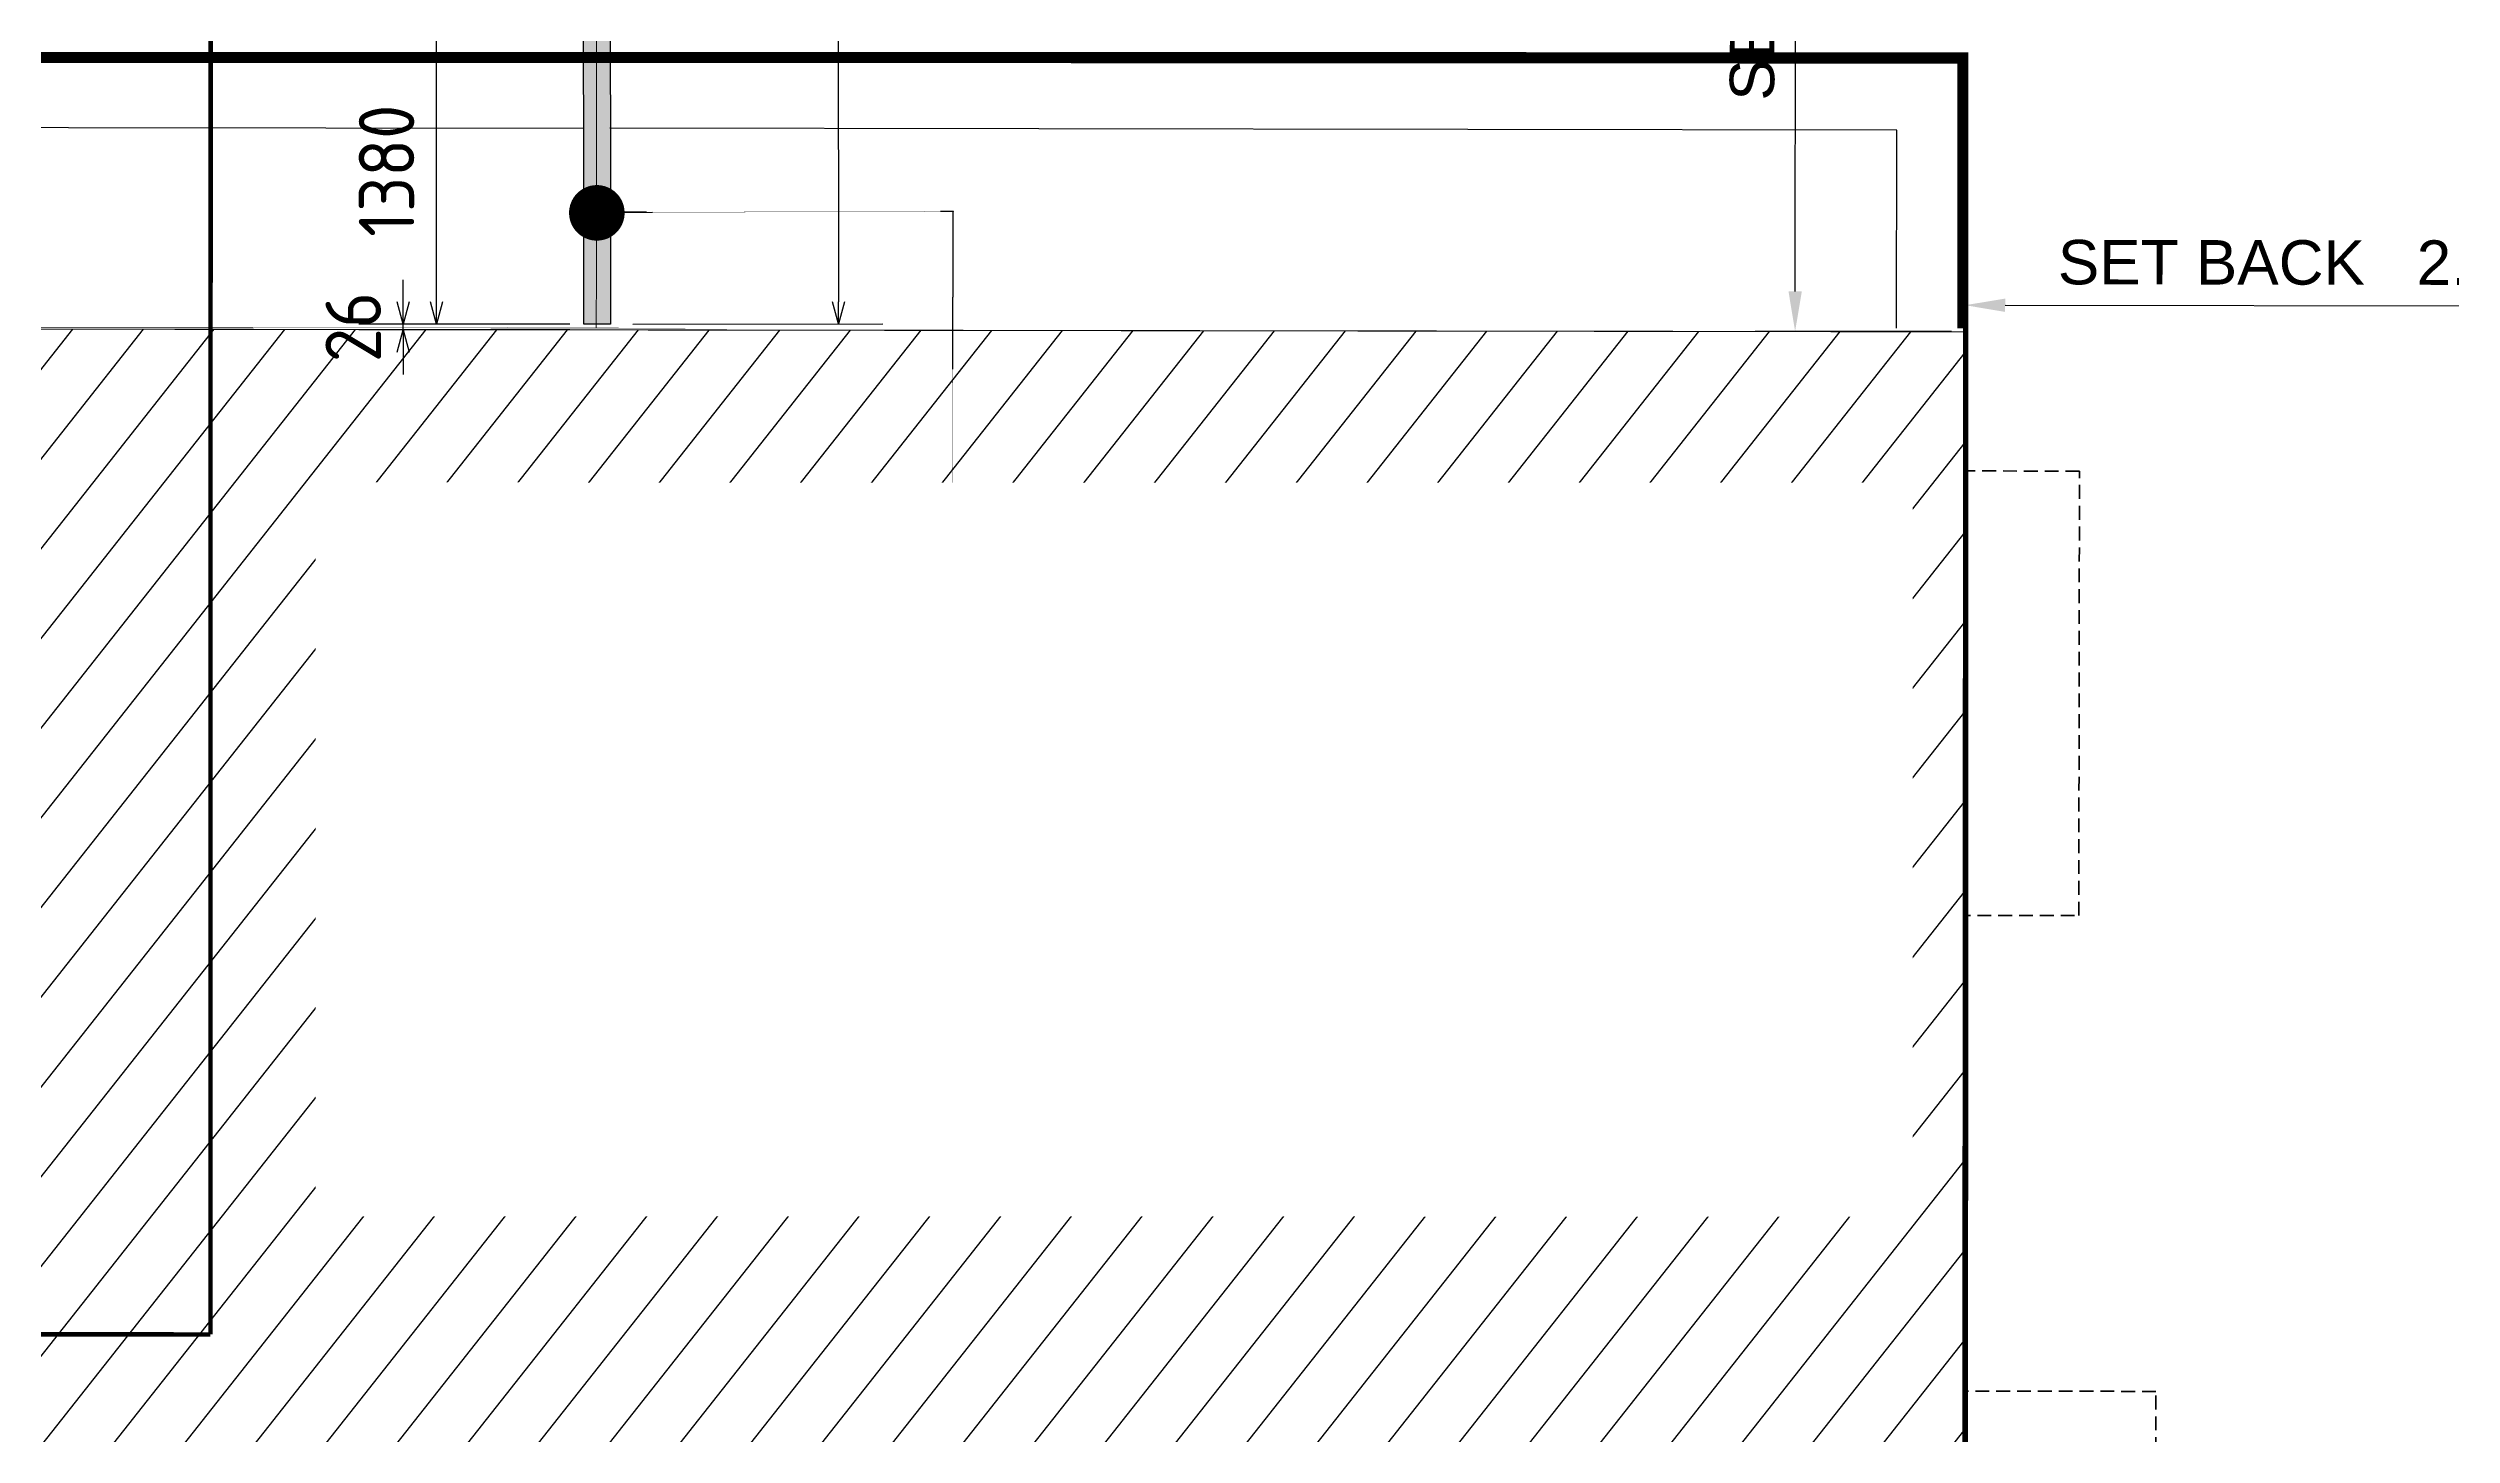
# Model space of a CAD drawing. Header units: centimetres. Extents: x -6122352 to 4157695, y -1694241 to 1947892.
# Drawn here: x 48139 to 58955, y -183955 to -177715 of the extents above; entities that cross this region are included whole.
import ezdxf
from ezdxf.xclip import XClip

# ---------------------------------------------------------------- set-up
doc = ezdxf.new("R2010")
doc.units = ezdxf.units.CM
doc.header["$MEASUREMENT"] = 0
doc.header["$XCLIPFRAME"] = 2
doc.header["$PDMODE"] = 66
doc.header["$PDSIZE"] = 100
doc.linetypes.add('DASHED2', pattern=[0.375, 0.25, -0.125])
doc.linetypes.add('XR-AR-END-SETTING OUT PLAN$0$23261-XR-AR-SI-GF$0$HIDDEN', pattern=[0.375, 0.25, -0.125])
for name, color, linetype in [('23585-XR-AR-BOUNDARY WALLS AND SETBACKS$0$setback', 7, 'XR-AR-END-SETTING OUT PLAN$0$23261-XR-AR-SI-GF$0$HIDDEN'), ('@MI-REF LAYER', 7, 'Continuous'), ('@MI-TYPE-02', 6, 'Continuous'), ('A-GLASS HATCH', 7, 'Continuous'), ('B_TH', 7, 'Continuous'), ('XR-AR-END-SETTING OUT PLAN$0$23585-XR-AR-END-GROUND FLOOR$0$A-Flor-Strs', 1, 'Continuous')]:
    doc.layers.add(name, color=color, linetype=linetype)
doc.layers.add('23585-XR-AR-DAMAC PLOT LIMITS$0$1-End units', color=7, linetype='Continuous', lineweight=5, true_color=0xf8991e)
for name, color, linetype, lineweight in [('@ Foundations', 4, 'DASHED2', 50), ('A-ANNO-TEXT', 3, 'Continuous', 25), ('XR-AR-END-SETTING OUT PLAN$0$23585-XR-AR-END-GROUND FLOOR$0$A-GLAZ-SILL', 8, 'Continuous', 5), ('XR-AR-END-SETTING OUT PLAN$0$23585-XR-AR-END-GROUND FLOOR$0$A-GLAZ-WNDO', 232, 'Continuous', 9), ('XR-AR-END-SETTING OUT PLAN$0$23585-XR-AR-END-GROUND FLOOR$0$A-WALL', 7, 'Continuous', 30), ('XR-AR-END-SETTING OUT PLAN$0$23585-XR-AR-END-GROUND FLOOR$0$S-COLS', 51, 'Continuous', 40), ('XR-AR-END-SETTING OUT PLAN$0$23585-XR-AR-END-GROUND FLOOR$0$S-COLS-PATT', 8, 'Continuous', 5)]:
    doc.layers.add(name, color=color, linetype=linetype, lineweight=lineweight)
doc.styles.add('Schueco-BEMSTIL', font='isocpeur.ttf', dxfattribs={"width": 0.9})
doc.styles.get("Standard").update_dxf_attribs({"font": 'arial.ttf'})
doc.dimstyles.new('MI- JWC-TXT-2.5 MM', dxfattribs={"dimscale": 1.5, "dimtxt": 2.5, "dimasz": 1, "dimexe": 2, "dimexo": 1, "dimgap": 1, "dimtad": 1, "dimdec": 0, "dimdsep": 46, "dimtxsty": 'Schueco-BEMSTIL', "dimblk": 'OPEN30', "dimcen": 0, "dimdle": 2, "dimclrd": 140, "dimclre": 8, "dimclrt": 40, "dimadec": 0, "dimazin": 2, "dimtfac": 1, "dimtdec": 0, "dimtix": 1, "dimtmove": 2, "dimatfit": 3, "dimldrblk": 'OPEN', "dimfxl": 2, "dimlwd": -1, "dimlwe": -1, "dimarcsym": 0})
doc.dimstyles.get("Standard").update_dxf_attribs({"dimtxt": 5, "dimasz": 0.5, "dimexe": 0.18, "dimexo": 0.0625, "dimgap": 0.09, "dimtad": 0, "dimtih": 1, "dimtoh": 1, "dimdec": 0, "dimzin": 0, "dimdsep": 46, "dimtxsty": 'Standard', "dimcen": 0.09, "dimadec": 0, "dimazin": 0, "dimtfac": 1, "dimtdec": 0, "dimtofl": 0, "dimtmove": 0, "dimatfit": 3, "dimfxl": 1, "dimtolj": 1, "dimtzin": 0, "dimarcsym": 0})

# ---------------------------------------------------------------- blocks, each defined once
blk = doc.blocks.new('23585-XR-AR-BOUNDARY WALLS AND SETBACKS')
at = {"layer": '23585-XR-AR-BOUNDARY WALLS AND SETBACKS$0$setback', "ltscale": 40, "const_width": 0.05}
blk.add_lwpolyline([(496575.529, 2768805.434, 0.020985), (496571.613, 2768800.439, 0.020001), (496568.282, 2768795.388), (496552.807, 2768809.568), (496552.91, 2768809.68), (496556.963, 2768814.104), (496561.118, 2768818.638)], format="xyb", close=True, dxfattribs=at)
blk = doc.blocks.new('A$C9d9485f6')
at = {"layer": 'A-ANNO-TEXT', "rotation": 312.4881850805905}
blk.add_blockref('23585-XR-AR-BOUNDARY WALLS AND SETBACKS', (-2377088.535, -1504219.252), dxfattribs=at)
blk = doc.blocks.new('23585-XR-AR-DAMAC PLOT LIMITS')
at = {"layer": '23585-XR-AR-DAMAC PLOT LIMITS$0$1-End units', "color": 251, "true_color": 0x636466}
for points in [[(496578.628, 2768806.663), (496578.383, 2768806.395, 0.029706), (496572.832, 2768799.564), (496554.752, 2768816.131), (496560.933, 2768822.877)], [(496572.832, 2768799.564, 0.031399), (496567.887, 2768791.681), (496548.569, 2768809.383), (496550.698, 2768811.707), (496554.752, 2768816.131)]]:
    blk.add_lwpolyline(points, format="xyb", close=True, dxfattribs=at)
blk = doc.blocks.new('A$Cf093b529')
at = {"layer": 'A-ANNO-TEXT'}
blk.add_blockref('23585-XR-AR-DAMAC PLOT LIMITS', (-495391.99, -2768603.442), dxfattribs=at)
blk = doc.blocks.new('XR-AR-END-SETTING OUT PLAN$0$23585-XR-AR-END-GROUND FLOOR$0$A$C75a8815d')
at = {"layer": 'XR-AR-END-SETTING OUT PLAN$0$23585-XR-AR-END-GROUND FLOOR$0$S-COLS', "color": 252, "lineweight": 30}
for points in [[(6050, 13228), (6050, 12228), (6250, 12228), (6250, 13228)], [(0, 13140), (0, 12140), (250, 12140), (250, 13140)], [(6050, 10645), (6050, 9445), (6250, 9445), (6250, 10645)]]:
    blk.add_lwpolyline(points, close=True, dxfattribs=at)
blk = doc.blocks.new('XR-AR-END-SETTING OUT PLAN')
at = {"layer": 'XR-AR-END-SETTING OUT PLAN$0$23585-XR-AR-END-GROUND FLOOR$0$A-Flor-Strs', "color": 8}
for points in [[(3000, 19773), (3000, 20973), (9090, 20973)], [(3300, 19773), (3300, 20673), (9090, 20673)]]:
    blk.add_lwpolyline(points, dxfattribs=at)
at = {"layer": 'XR-AR-END-SETTING OUT PLAN$0$23585-XR-AR-END-GROUND FLOOR$0$A-GLAZ-SILL', "color": 252}
blk.add_line((3550, 19523), (8750, 19523), dxfattribs=at)
at = {"layer": 'XR-AR-END-SETTING OUT PLAN$0$23585-XR-AR-END-GROUND FLOOR$0$A-GLAZ-SILL', "color": 8}
blk.add_line((3250, 17540), (3250, 14850), dxfattribs=at)
at = {"layer": 'XR-AR-END-SETTING OUT PLAN$0$23585-XR-AR-END-GROUND FLOOR$0$A-GLAZ-WNDO', "color": 252}
for p, q in [((6150, 19773), (3550, 19773)), ((3550, 19773), (3550, 19523)), ((3600, 19623), (3600, 19773)), ((4840, 19773), (4840, 19623)), ((4890, 19623), (4890, 19773)), ((6150, 19773), (8750, 19773)), ((7410, 19623), (7410, 19773)), ((7460, 19773), (7460, 19623)), ((8700, 19623), (8700, 19773)), ((8750, 19773), (8750, 19523)), ((3550, 19623), (6150, 19623)), ((8750, 19623), (6150, 19623))]:
    blk.add_line(p, q, dxfattribs=at)
at = {"layer": 'XR-AR-END-SETTING OUT PLAN$0$23585-XR-AR-END-GROUND FLOOR$0$A-GLAZ-WNDO', "color": 8}
for p, q in [((3000, 17540), (3000, 14850)), ((3000, 17540), (3250, 17540)), ((3150, 14850), (3150, 17540)), ((3000, 17490), (3150, 17490)), ((3150, 16727), (3000, 16727)), ((3150, 16677), (3000, 16677)), ((3150, 15777), (3000, 15777)), ((3150, 15727), (3000, 15727)), ((3150, 14900), (3000, 14900)), ((3000, 14850), (3250, 14850))]:
    blk.add_line(p, q, dxfattribs=at)
at = {"layer": 'XR-AR-END-SETTING OUT PLAN$0$23585-XR-AR-END-GROUND FLOOR$0$A-GLAZ-WNDO', "color": 252}
for points in [[(4840, 19723), (3600, 19723)], [(7460, 19723), (8700, 19723)]]:
    blk.add_lwpolyline(points, dxfattribs=at)
for points in [[(4780, 19563), (4860, 19563), (4860, 19613), (4780, 19613)], [(6070, 19563), (4860, 19563), (4860, 19613), (6070, 19613)], [(6150, 19563), (6070, 19563), (6070, 19613), (6150, 19613)], [(6150, 19563), (6230, 19563), (6230, 19613), (6150, 19613)], [(6230, 19563), (7440, 19563), (7440, 19613), (6230, 19613)], [(7520, 19563), (7440, 19563), (7440, 19613), (7520, 19613)]]:
    blk.add_lwpolyline(points, close=True, dxfattribs=at)
at = {"layer": 'XR-AR-END-SETTING OUT PLAN$0$23585-XR-AR-END-GROUND FLOOR$0$A-GLAZ-WNDO', "color": 8}
for points in [[(3050, 17490), (3050, 16727)], [(3050, 16677), (3050, 15777)], [(3050, 15727), (3050, 14900)]]:
    blk.add_lwpolyline(points, dxfattribs=at)
at = {"layer": 'XR-AR-END-SETTING OUT PLAN$0$23585-XR-AR-END-GROUND FLOOR$0$A-WALL', "color": 8}
for points in [[(3550, 19773), (3550, 19523), (3250, 19523), (3250, 17540), (3000, 17540), (3000, 19773)], [(9250, 19773), (8750, 19773), (8750, 19523), (9250, 19523)], [(9250, 6650), (9050, 6650), (9050, 8750), (6850, 8750), (6850, 8700), (6750, 8700), (6750, 8750), (6650, 8750), (6650, 8850), (6950, 8850), (6950, 8900), (7050, 8900), (7050, 8850), (9050, 8850), (9050, 10350), (7050, 10350), (7050, 9800), (6950, 9800), (6950, 10550), (7050, 10550), (7050, 10450), (9050, 10450), (9050, 19523), (9250, 19523)], [(3000, 12900), (3250, 12900), (3250, 13750), (3250, 14850), (3000, 14850)]]:
    blk.add_lwpolyline(points, close=True, dxfattribs=at)
at = {"layer": 'XR-AR-END-SETTING OUT PLAN$0$23585-XR-AR-END-GROUND FLOOR$0$S-COLS-PATT', "color": 8}
blk.add_blockref('XR-AR-END-SETTING OUT PLAN$0$23585-XR-AR-END-GROUND FLOOR$0$A$C75a8815d', (3000, 5500), dxfattribs=at)
blk = doc.blocks.new('END UNIT')
at = {"xscale": 0.001, "yscale": 0.001, "zscale": 0.001}
blk.add_blockref('XR-AR-END-SETTING OUT PLAN', (-9.15, 0), dxfattribs=at)
blk = doc.blocks.new('TH')
blk.add_blockref('END UNIT', (499491.235, 2769954.403))
at = {"xscale": -1}
blk.add_blockref('END UNIT', (499491.235, 2769954.403), dxfattribs=at)
blk = doc.blocks.new('23585-XR-AR-MALDIVE-3$0$TH')
at = {"layer": 'B_TH', "xscale": 1.000038466017846, "yscale": 1.000038466017846, "zscale": 1.000038466017846}
blk.add_blockref('TH', (-19.213, -106.549), dxfattribs=at)
at = {"layer": '@ Foundations', "linetype": 'DASHED2', "ltscale": 0.25}
for points in [[(499489.735, 2769968.132), (499492.735, 2769968.132), (499492.735, 2769973.732), (499489.735, 2769973.732)], [(499496.61, 2769971.544), (499497.91, 2769971.544), (499497.91, 2769973.544), (499496.61, 2769973.544)], [(499496.26, 2769966.604), (499498.26, 2769966.604), (499498.26, 2769969.404), (499496.26, 2769969.404)]]:
    blk.add_lwpolyline(points, close=True, dxfattribs=at)
blk = doc.blocks.new('_Dot')
at = {"color": 0, "linetype": 'ByBlock', "lineweight": -2}
blk.add_line((-0.5, 0), (-1, 0), dxfattribs=at)
at = {"color": 0, "linetype": 'ByBlock', "const_width": 0.5}
blk.add_lwpolyline([(-0.25, 0, 1), (0.25, 0, 1)], format="xyb", close=True, dxfattribs=at)
blk = doc.blocks.new('*D526')
at = {"color": 0, "lineweight": -2, "transparency": 16777216}
for p, q in [((494341.993, 2767882.746), (494341.993, 2767883.408)), ((494344.985, 2767882.747), (494344.985, 2767883.408)), ((494342.173, 2767883.228), (494344.805, 2767883.228))]:
    blk.add_line(p, q, dxfattribs=at)
at = {"color": 0, "transparency": 16777216}
for points in [[(494342.173, 2767883.258), (494342.173, 2767883.198), (494341.993, 2767883.228)], [(494344.805, 2767883.258), (494344.805, 2767883.198), (494344.985, 2767883.228)]]:
    blk.add_solid(points, dxfattribs=at)
at = {"layer": 'Defpoints', "color": 0, "transparency": 16777216}
for p in [(494344.985, 2767883.228), (494341.993, 2767882.684, 0), (494344.985, 2767882.685)]:
    blk.add_point(p, dxfattribs=at)
at = {"color": 0, "transparency": 16777216, "insert": (494343.489, 2767883.421), "char_height": 0.2, "attachment_point": 5}
blk.add_mtext('\\A1;SET BACK   2.99', dxfattribs=at)
blk = doc.blocks.new('*D527')
at = {"color": 0, "lineweight": -2, "transparency": 16777216}
for p, q in [((494341.781, 2767887.343), (494341.048, 2767887.343)), ((494341.228, 2767883.289), (494341.228, 2767887.163)), ((494341.931, 2767883.109), (494341.048, 2767883.109))]:
    blk.add_line(p, q, dxfattribs=at)
at = {"color": 0, "transparency": 16777216}
for points in [[(494341.198, 2767887.163), (494341.258, 2767887.163), (494341.228, 2767887.343)], [(494341.198, 2767883.289), (494341.258, 2767883.289), (494341.228, 2767883.109)]]:
    blk.add_solid(points, dxfattribs=at)
at = {"layer": 'Defpoints', "color": 0, "transparency": 16777216}
for p in [(494341.228, 2767887.343), (494341.843, 2767887.343), (494341.993, 2767883.109)]:
    blk.add_point(p, dxfattribs=at)
at = {"color": 0, "transparency": 16777216, "insert": (494341.034, 2767885.226), "char_height": 0.2, "attachment_point": 5, "rotation": 90}
blk.add_mtext('\\A1;SET BACK   4.23', dxfattribs=at)
blk = doc.blocks.new('_Open30')
at = {"color": 0, "linetype": 'ByBlock', "lineweight": -2}
for p, q in [((-1, 0.27), (0, 0)), ((0, 0), (-1, -0.27)), ((0, 0), (-1, 0))]:
    blk.add_line(p, q, dxfattribs=at)
blk = doc.blocks.new('*D3022')
at = {"layer": '@MI-TYPE-02', "color": 140, "transparency": 16777216}
for p, q in [((49737, -178857), (49737, -178757)), ((49737, -178983), (49737, -178957)), ((49737, -179083), (49737, -179183))]:
    blk.add_line(p, q, dxfattribs=at)
at = {"layer": '@MI-TYPE-02', "color": 8, "transparency": 16777216}
for p, q in [((50486, -178957), (49537, -178957)), ((50486, -178983), (49537, -178983))]:
    blk.add_line(p, q, dxfattribs=at)
at = {"layer": 'Defpoints', "color": 0, "transparency": 16777216}
for p in [(49737, -178957), (50586, -178957), (50586, -178983)]:
    blk.add_point(p, dxfattribs=at)
at = {"layer": '@MI-TYPE-02', "color": 140, "transparency": 16777216, "xscale": 100, "yscale": 100, "zscale": 100}
for p, rotation in [((49737, -178957), 270), ((49737, -178983), 90)]:
    blk.add_blockref('_Open30', p, dxfattribs=dict(at, rotation=rotation))
at = {"layer": '@MI-TYPE-02', "color": 40, "transparency": 16777216, "insert": (49512, -178970), "char_height": 250, "attachment_point": 5, "rotation": 90, "style": 'Schueco-BEMSTIL'}
blk.add_mtext('26', dxfattribs=at)
blk = doc.blocks.new('_Open')
at = {"color": 0, "linetype": 'ByBlock', "lineweight": -2}
for p, q in [((-1, 0.2), (0, 0)), ((-1, -0.2), (0, 0)), ((0, 0), (-1, 0))]:
    blk.add_line(p, q, dxfattribs=at)
blk = doc.blocks.new('*D3023')
at = {"layer": '@MI-TYPE-02', "color": 8, "transparency": 16777216}
for p, q in [((50008, -177577), (49687, -177577)), ((50486, -178957), (49687, -178957))]:
    blk.add_line(p, q, dxfattribs=at)
at = {"layer": '@MI-TYPE-02', "color": 140, "transparency": 16777216}
blk.add_line((49887, -178857), (49887, -177677), dxfattribs=at)
at = {"layer": 'Defpoints', "color": 0, "transparency": 16777216}
for p in [(49887, -177577), (50108, -177577), (50586, -178957)]:
    blk.add_point(p, dxfattribs=at)
at = {"layer": '@MI-TYPE-02', "color": 140, "transparency": 16777216, "xscale": 100, "yscale": 100, "zscale": 100}
for p, rotation in [((49887, -177577), 90), ((49887, -178957), 270)]:
    blk.add_blockref('_Open30', p, dxfattribs=dict(at, rotation=rotation))
at = {"layer": '@MI-TYPE-02', "color": 40, "transparency": 16777216, "insert": (49662, -178267), "char_height": 250, "attachment_point": 5, "rotation": 90, "style": 'Schueco-BEMSTIL'}
blk.add_mtext('1380', dxfattribs=at)
blk = doc.blocks.new('*D3049')
at = {"layer": '@MI-TYPE-02', "color": 8, "transparency": 16777216}
for p, q in [((50766, -174827), (51891, -174826)), ((50770, -178957), (51895, -178956))]:
    blk.add_line(p, q, dxfattribs=at)
at = {"layer": '@MI-TYPE-02', "color": 140, "transparency": 16777216}
blk.add_line((51692, -174926), (51695, -178856), dxfattribs=at)
at = {"layer": 'Defpoints', "color": 0, "transparency": 16777216}
for p in [(50666, -174827), (50670, -178957), (51695, -178956)]:
    blk.add_point(p, dxfattribs=at)
at = {"layer": '@MI-TYPE-02', "color": 140, "transparency": 16777216, "xscale": 100, "yscale": 100, "zscale": 100}
for p, rotation in [((51691, -174826), 90.05503994308988), ((51695, -178956), 270.0550399430899)]:
    blk.add_blockref('_Open30', p, dxfattribs=dict(at, rotation=rotation))
at = {"layer": '@MI-TYPE-02', "color": 40, "transparency": 16777216, "insert": (51918, -176891), "char_height": 250, "attachment_point": 5, "rotation": 270.055, "style": 'Schueco-BEMSTIL'}
blk.add_mtext('4130', dxfattribs=at)
blk = doc.blocks.new('A$Ccde8a8ae')
for base, p1, p2, angle, picture, middle in [((14.551, 0.019), (15.316, -4.215), (15.166, 0.019), 90, '*D527', (14.357, -2.098)), ((18.308, -4.096), (15.316, -4.64, 0), (18.308, -4.639), 180, '*D526', (16.812, -3.903))]:
    dim = blk.add_linear_dim(base=base, p1=p1, p2=p2, angle=angle, text='SET BACK   <>', dimstyle='Standard', override={"dimtxt": 0.2, "dimtad": 1, "dimtih": 0, "dimdec": 2})
    dim.commit()
    dim.dimension.update_dxf_attribs({"geometry": picture, "text_midpoint": middle, "insert": (-494326.677, -2767887.324)})

msp = doc.modelspace()

# ---------------------------------------------------------------- block references
at = {"layer": '@MI-REF LAYER', "xscale": 1000, "yscale": 1000, "zscale": 1000}
msp.add_blockref('A$C9d9485f6', (-23958.95046, 48155.57226), dxfattribs=at)
at = {"layer": '@MI-REF LAYER', "xscale": 1000, "yscale": 1000, "zscale": 1000, "rotation": 312.4882903633292}
msp.add_blockref('A$Cf093b529', (-891608.73293, 539022.72011), dxfattribs=at)

# ---------------------------------------------------------------- next in the draw order: block references
at = {"layer": '@MI-REF LAYER'}
ref = msp.add_blockref('23585-XR-AR-MALDIVE-3$0$TH', (-503343056.15945, -2769446614.89859), dxfattribs=dict(at, xscale=1000, yscale=1000, zscale=1000, rotation=359.9192696322236))
XClip(ref).set_block_clipping_path([(499500.3523551957, 2769954.4084630646), (499482.3097834596, 2769952.2322514663), (499482.2784600458, 2769978.3072150415), (499485.2204628377, 2769978.2958325259), (499491.2204141584, 2769978.3421801412), (499500.3204362807, 2769978.3077802463)])

# ---------------------------------------------------------------- next in the draw order: block references
at = {"layer": '@MI-REF LAYER', "extrusion": (-9.11485e-11, 6.92347e-09, 1), "xscale": -250, "yscale": 250, "zscale": 250, "rotation": 0.709389563681002}
msp.add_blockref('_Dot', (50608.07973, -178456.35232, -11.23206), dxfattribs=at)

# ---------------------------------------------------------------- next in the draw order: wipeouts: each hides what was drawn before it
at = {"color": 10}
msp.add_wipeout([(56745.37698, -193265.27017), (44450.46985, -193247.94634), (44464.85539, -178974.13139), (56755.56316, -178976.31728)], dxfattribs=at).dxf.layer = '@MI-REF LAYER'

# ---------------------------------------------------------------- next in the draw order: hatches: boundary and pattern name
at = {"layer": '@MI-REF LAYER', "transparency": 33554508}
h = msp.add_hatch(dxfattribs=at)
h.set_pattern_fill('ANSI31', color=256, scale=2000, angle=186.72236)
h.paths.add_polyline_path([(44464.83857, -178974.15757), (44450.45304, -193247.97267), (56745.37698, -193265.29637), (56765.53364, -178991.48939)])
at = {"layer": 'A-GLASS HATCH'}
h = msp.add_hatch(color=6, dxfattribs=at)
h.dxf.hatch_style = 1
h.paths.add_polyline_path([(50550.2093, -178957.28159), (50546.24163, -174826.99582), (50666.24157, -174826.88132), (50670.20924, -178957.16709)])

# ---------------------------------------------------------------- next in the draw order: linework, layer by layer
at = {"layer": '@MI-REF LAYER', "color": 1, "const_width": 20}
for points in [[(41805.57056, -174795.72297), (44084.44574, -177242.89048), (48870.49259, -177243.81342), (48869.28571, -183502.29013), (48870.49259, -177243.81342), (56713.93582, -177245.32594), (59597.36527, -174791.62296)], [(48869.36409, -183502.29014), (40011.14451, -183500.75523)]]:
    msp.add_lwpolyline(points, dxfattribs=at)
at = {"layer": '@MI-REF LAYER', "const_width": 5}
msp.add_lwpolyline([(44464.83857, -178974.15757), (44450.45304, -193247.97267), (56745.37698, -193265.29637), (56765.53364, -178991.48939)], close=True, dxfattribs=at)
at = {"layer": '@MI-TYPE-02', "color": 6}
msp.add_lwpolyline([(50550.2093, -178957.28159), (50546.24163, -174826.99582), (50666.24157, -174826.88132), (50670.20924, -178957.16709)], close=True, dxfattribs=at)

# ---------------------------------------------------------------- next in the draw order: dimensions: what is measured, and where the dimension line sits
at = {"layer": '@MI-TYPE-02', "color": 94}
dim = msp.add_aligned_dim(p1=(50666.24157, -174826.88132), p2=(50670.20924, -178957.16709), distance=1025.23339, dimstyle='MI- JWC-TXT-2.5 MM', dxfattribs=at)
dim.commit()
dim.dimension.update_dxf_attribs({"geometry": '*D3049', "text_midpoint": (51918.45822, -176890.82319)})
at = {"layer": '@MI-TYPE-02', "color": 240, "true_color": 0xed1f24}
for base, p1, p2, picture, middle in [((49886.69974, -177577.08145), (50585.98632, -178957.24745), (50108.22544, -177577.08145), '*D3023', (49661.69974, -178267.16445)), ((49736.68447, -178957.24746), (50585.99542, -178982.78235), (50585.97105, -178957.24746), '*D3022', (49511.68447, -178970.01491))]:
    dim = msp.add_linear_dim(base=base, p1=p1, p2=p2, angle=90, dimstyle='MI- JWC-TXT-2.5 MM', dxfattribs=at)
    dim.commit()
    dim.dimension.update_dxf_attribs({"geometry": picture, "text_midpoint": middle})

# ---------------------------------------------------------------- next in the draw order: wipeouts: each hides what was drawn before it
at = {"color": 6}
msp.add_wipeout([(49342.8461, -179669.27251), (56528.56971, -179670.71969), (56527.90479, -182972.30854), (49342.18117, -182970.86136)], dxfattribs=at).translate(0, 0, -20.73481).dxf.layer = '@MI-REF LAYER'

# ---------------------------------------------------------------- next in the draw order: linework, layer by layer
at = {"layer": '@MI-REF LAYER', "linetype": 'DASHED2', "extrusion": (3.92215e-12, 7.46019e-09, 1), "elevation": -22.46157}
msp.add_lwpolyline([(52207.35827, -179669.84941), (52212.13335, -178450.74846), (50605.59138, -178453.72484)], dxfattribs=at)

# ---------------------------------------------------------------- next in the draw order: block references
at = {"layer": '@MI-REF LAYER', "color": 10, "xscale": 1000, "yscale": 1000, "zscale": 1000, "rotation": 359.9244843170935}
msp.add_blockref('A$Ccde8a8ae', (41454.3314, -174755.65388), dxfattribs=at)

doc.saveas('drawing.dxf')
